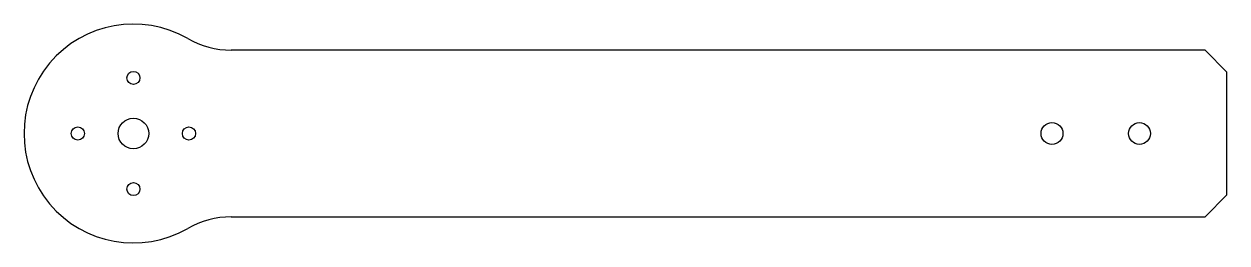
# Model space of a CAD drawing. Header units: millimetres. Extents: x -25 to 250, y -25 to 25.
import ezdxf

# ---------------------------------------------------------------- set-up
doc = ezdxf.new("R2010")
doc.units = ezdxf.units.MM

msp = doc.modelspace()

# ---------------------------------------------------------------- linework, layer by layer
at = {"color": 7, "linetype": 'Continuous', "lineweight": 25}
for p, q in [((245, 19.05), (22.36, 19.05)), ((250, 14.05), (245, 19.05)), ((250, -14.05), (250, 14.05)), ((245, -19.05), (250, -14.05)), ((22.36, -19.05), (245, -19.05))]:
    msp.add_line(p, q, dxfattribs=at)
for centre, radius in [((0, 12.7), 1.5), ((0, 0), 3.5), ((-12.7, 0), 1.5), ((12.7, 0), 1.5), ((210, 0), 2.5), ((230, 0), 2.5), ((0, -12.7), 1.5)]:
    msp.add_circle(centre, radius, dxfattribs=at)
for centre, radius, start, end in [((0, 0), 25, 60.2014, 299.7986), ((22.36, 39.05), 20, 240.2014, 270), ((22.36, -39.05), 20, 90, 119.7986)]:
    msp.add_arc(centre, radius, start, end, dxfattribs=at)

doc.saveas('drawing.dxf')
